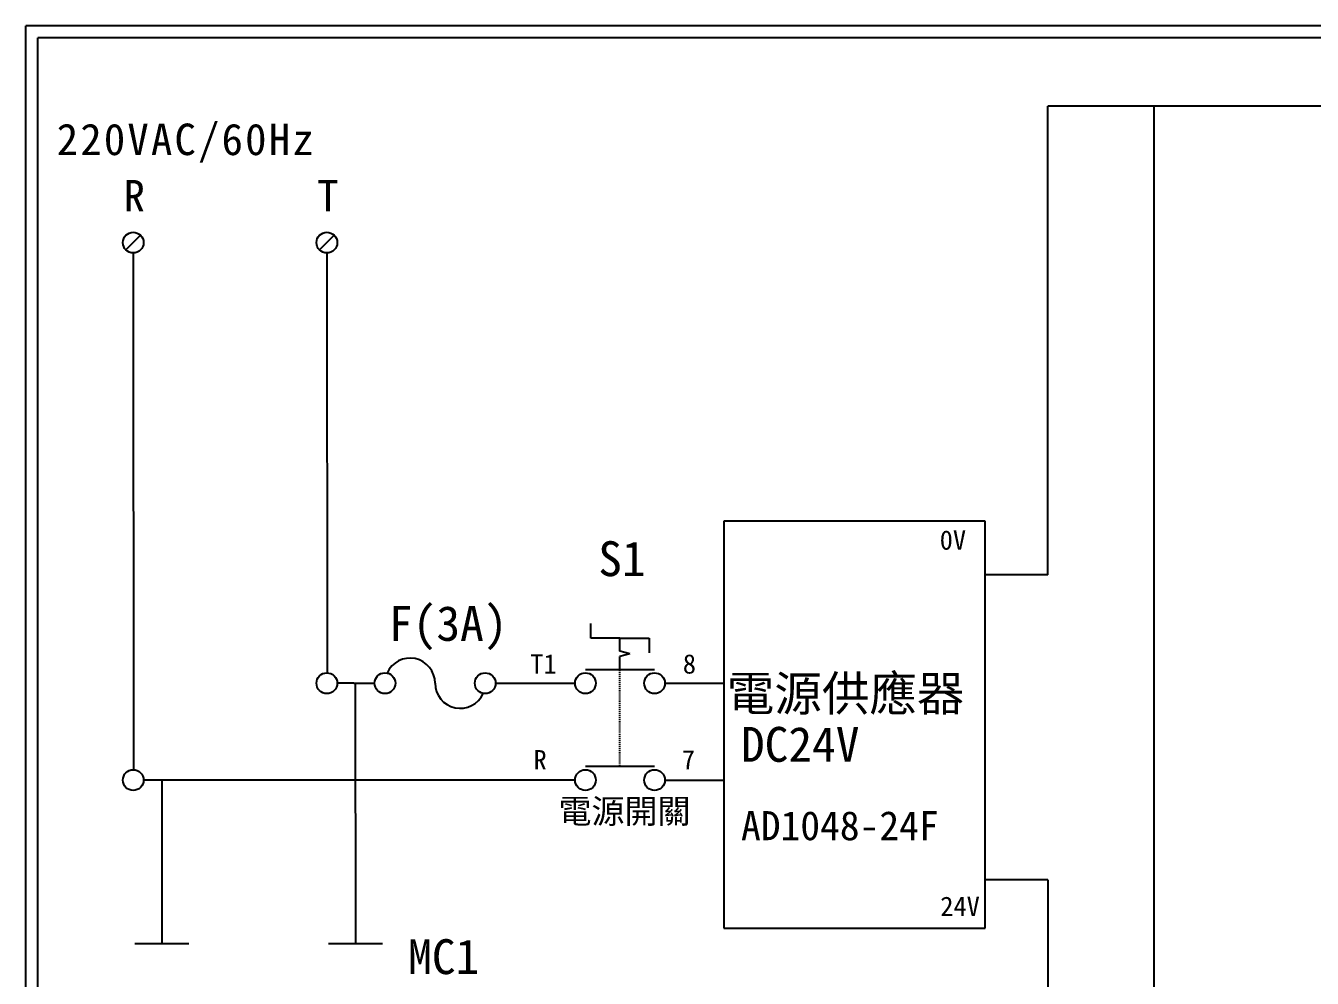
# Model space of a CAD drawing. Extents: x 10 to 297, y 3 to 207.
# Drawn here: x 10 to 142.9, y 108.7 to 207 of the extents above; entities that cross this region are included whole.
import ezdxf

# ---------------------------------------------------------------- set-up
doc = ezdxf.new("R2010")
doc.units = 0
doc.linetypes.add('DASHED', pattern=[0.2, 0.1, -0.1])
doc.layers.get('0').update_dxf_attribs({"linetype": 'CONTINUOUS'})
for name, color, linetype in [('7', 7, 'CONTINUOUS'), ('圖框層', 7, 'CONTINUOUS'), ('標尺寸層', 3, 'CONTINUOUS')]:
    doc.layers.add(name, color=color, linetype=linetype)
doc.styles.add('CNS', font='romanc.shx', dxfattribs={"bigfont": 'chineset.shx'})
doc.styles.add('STSL', font='kaiu.ttf')
doc.styles.add('標楷體', font='kaiu.ttf')

# ---------------------------------------------------------------- blocks, each defined once
blk = doc.blocks.new('FUSE')
at = {"color": 7}
for p, q in [((0, 0), (2.14, 0)), ((14.64, 0), (16.78, 0))]:
    blk.add_line(p, q, dxfattribs=at)
for centre in [(3.21, 0), (13.56, 0)]:
    blk.add_circle(centre, 1.07)
for centre, start, end in [((5.8, 0), 0, 156.116), ((10.98, 0), 180, 336.116)]:
    blk.add_arc(centre, 2.59, start, end, dxfattribs=at)

msp = doc.modelspace()

# ---------------------------------------------------------------- linework, layer by layer
for p, q in [((288.16, 198.67), (115.57, 198.67)), ((126.54, 83.02), (126.54, 198.67)), ((21.85, 185.35), (20.34, 183.83)), ((41.85, 185.35), (40.34, 183.83)), ((21.1, 183.52), (21.12, 130.19)), ((41.1, 183.52), (41.12, 140.19)), ((109.09, 155.84), (82.09, 155.84)), ((82.09, 155.84), (82.09, 113.84)), ((109.09, 113.84), (109.09, 155.84)), ((68.37, 143.77), (68.37, 145.27)), ((71.37, 143.77), (68.37, 143.77)), ((71.37, 143.77), (74.37, 143.77)), ((74.37, 143.77), (74.37, 142.27)), ((72.37, 142.16), (71.37, 142.43)), ((72.37, 142.16), (71.37, 141.89)), ((44.03, 139.12), (44.04, 112.27)), ((58.52, 139.12), (66.73, 139.12)), ((60.67, 139.12), (66.73, 139.12)), ((24.04, 129.12), (24.05, 112.27)), ((82.09, 113.84), (105.09, 113.84)), ((105.09, 113.84), (109.09, 113.84))]:
    msp.add_line(p, q)
for centre in [(21.1, 184.59), (41.1, 184.59), (41.1, 139.12), (21.1, 129.12)]:
    msp.add_circle(centre, 1.07)
at = {"layer": '7'}
for p, q in [((71.37, 142.43), (71.37, 143.77)), ((71.37, 140.55), (71.37, 141.89)), ((67.8, 140.55), (74.94, 140.55)), ((67.8, 130.55), (74.94, 130.55))]:
    msp.add_line(p, q, dxfattribs=at)
at = {"layer": '7', "linetype": 'DASHED'}
msp.add_line((71.37, 130.55), (71.37, 140.55), dxfattribs=at)
at = {"layer": '7'}
for centre in [(67.8, 139.12), (74.94, 139.12), (67.8, 129.12), (74.94, 129.12)]:
    msp.add_circle(centre, 1.07, dxfattribs=at)
at = {"layer": '圖框層', "color": 7}
for p, q in [((297, 206.97), (10, 206.97)), ((10, 3), (10, 206.97)), ((295.75, 205.72), (11.25, 205.72)), ((11.25, 4.25), (11.25, 205.72))]:
    msp.add_line(p, q, dxfattribs=at)
at = {"layer": '標尺寸層', "color": 7}
for p, q in [((115.57, 150.32), (115.57, 198.67)), ((115.57, 150.32), (109.09, 150.32)), ((43.89, 139.12), (42.17, 139.12)), ((76.02, 139.12), (82.09, 139.12)), ((66.73, 129.12), (22.17, 129.12)), ((76.02, 129.12), (82.09, 129.12)), ((115.57, 118.84), (109.09, 118.84)), ((115.57, 118.84), (115.57, 51.98)), ((21.27, 112.27), (26.84, 112.27)), ((41.27, 112.27), (46.84, 112.27))]:
    msp.add_line(p, q, dxfattribs=at)

# ---------------------------------------------------------------- block references
at = {"color": 7}
msp.add_blockref('FUSE', (43.89, 139.12), dxfattribs=at)

# ---------------------------------------------------------------- texts
at = {"color": 0, "char_height": 3.25, "attachment_point": 1, "style": '標楷體'}
for s, insert, width in [('\\pt6.5;{\\T1.1;220VAC/60Hz}', (13.2, 196.87), 35.213), ('\\pt6.5;{\\T1.1;R}', (20.1, 191.05), 2), ('\\pt6.5;{\\T1.1;T}', (40.1, 191.05), 2)]:
    msp.add_mtext(s, dxfattribs=dict(at, insert=insert, width=width))
at = {"layer": '圖框層', "color": 4, "style": 'STSL'}
for s, height, p in [('0V', 2, (104.39, 152.9)), ('S1', 3.6, (69.13, 150.17)), ('F(3A)', 3.6, (47.51, 143.49)), ('T1', 2, (62.11, 140.11)), ('8', 2, (77.86, 140.11)), ('電源供應器', 3.6, (82.4, 136.26)), ('DC24V', 3.6, (83.86, 131.01)), ('R', 2, (62.44, 130.22)), ('7', 2, (77.76, 130.22)), ('AD1048-24F', 3, (83.87, 122.92)), ('24V', 2, (104.45, 115.1)), ('MC1', 3.6, (49.49, 109.1))]:
    msp.add_text(s, height=height, dxfattribs=at).set_placement(p)
at = {"layer": '標尺寸層', "color": 7, "insert": (65.02, 127.16), "char_height": 2.5, "width": 14.0847, "attachment_point": 1, "style": 'CNS'}
msp.add_mtext('{\\fDFKai-SB|b0|i0|c136|p65;電源開關}', dxfattribs=at)

doc.saveas('drawing.dxf')
